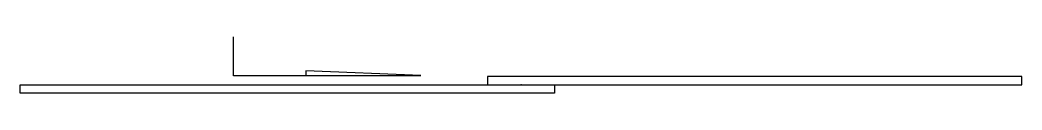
# Model space of a CAD drawing. Header units: millimetres. Extents: x -750 to 750, y -12 to 72.
import ezdxf

# ---------------------------------------------------------------- set-up
doc = ezdxf.new("R2010")
doc.units = ezdxf.units.MM
doc.layers.add('Sunac_Gridline_Glass', color=134, linetype='Continuous')

# ---------------------------------------------------------------- blocks, each defined once
blk = doc.blocks.new('RCArray2')
at = {"layer": 'Sunac_Gridline_Glass'}
for p, q in [((-297.4, 19.8), (-297.4, 12.6)), ((-125.4, 12.6), (-297.4, 19.8)), ((-405.7, 12.6), (-125.4, 12.6))]:
    blk.add_line(p, q, dxfattribs=at)

msp = doc.modelspace()

# ---------------------------------------------------------------- linework, layer by layer
msp.add_point((0, 0))
at = {"layer": 'Sunac_Gridline_Glass'}
for p, q in [((-430.3, 13.9), (-430.3, 72.3)), ((-750, 0), (50, 0)), ((-750, -12.5), (-750, 0)), ((750, 12.5), (-50, 12.5)), ((-50, 12.5), (-50, 0)), ((50, 0), (50, -12.5)), ((750, 0), (750, 12.5)), ((50, -12.5), (-750, -12.5)), ((-50, 0), (750, 0))]:
    msp.add_line(p, q, dxfattribs=at)

# ---------------------------------------------------------------- block references
msp.add_blockref('RCArray2', (-24.6, 1.4))

doc.saveas('drawing.dxf')
